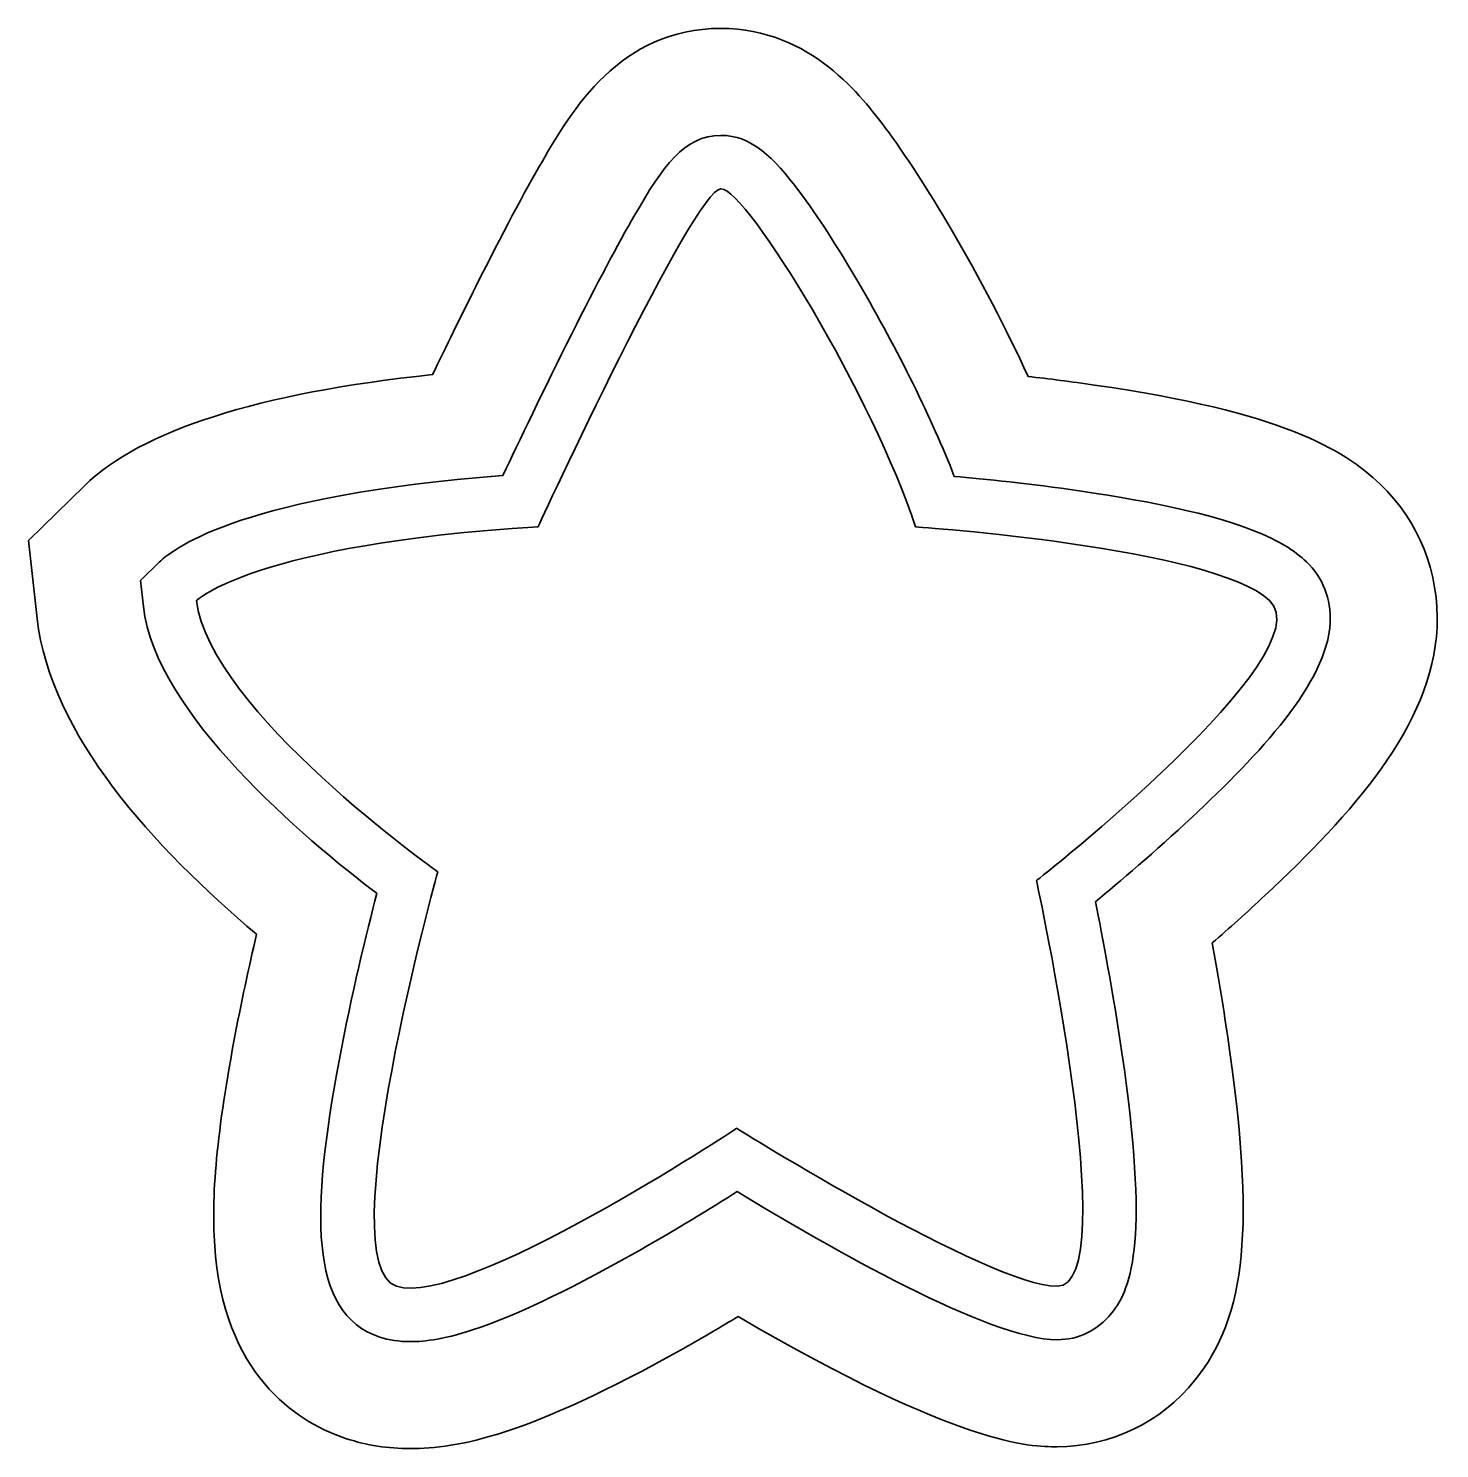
# Model space of a CAD drawing. Extents: x 165 to 429, y -535 to -269.
import ezdxf

# ---------------------------------------------------------------- set-up
doc = ezdxf.new("R2010")
doc.units = 0
doc.header["$MEASUREMENT"] = 0
doc.layers.add('Layer 1', color=7, linetype='Continuous', lineweight=0)

msp = doc.modelspace()

# ---------------------------------------------------------------- linework, layer by layer
at = {"layer": 'Layer 1', "color": 250, "lineweight": 35, "true_color": 0x231f20}
msp.add_lwpolyline([(221.8, -463.96)], dxfattribs=at)
for points, knots in [([(236.62, -534.98), (232.44, -534.98), (228.42, -534.36), (224.68, -533.13), (216.51, -530.45), (202.48, -522.45), (200.2, -499), (199.23, -488.99), (200.26, -476.97), (203.64, -458.81), (204.95, -451.78), (206.45, -444.89), (207.87, -438.79), (188.7, -422.68), (169.25, -401.35), (166.83, -379.72), (166.83, -379.72), (165.21, -365.16), (165.21, -365.16), (165.21, -365.16), (175.69, -354.92), (175.69, -354.92), (186.3, -344.57), (208.17, -337.59), (240.78, -334.14), (243.24, -329.02), (246.04, -323.29), (248.92, -317.55), (253.79, -307.82), (257.96, -299.97), (261.3, -294.21), (266.69, -284.93), (275.7, -269.39), (294.69, -269.39), (311.54, -269.39), (321.27, -282.42), (325.42, -287.99), (329.12, -292.94), (333.38, -299.5), (337.74, -306.95), (343.15, -316.2), (348.08, -325.65), (352.11, -334.48), (355.98, -334.92), (360.21, -335.45), (364.56, -336.08), (399.66, -341.16), (410.97, -348), (417.95, -354.64), (425.19, -361.52), (429.06, -371.28), (428.58, -381.44), (427.72, -399.8), (412.61, -416.37), (396.41, -431.54), (393.02, -434.71), (389.66, -437.72), (386.56, -440.43), (387.52, -445.78), (388.54, -451.82), (389.46, -458.07), (394.62, -493.38), (393.01, -510.17), (383.31, -522.21), (376.96, -530.1), (367.57, -534.63), (357.55, -534.63), (352.47, -534.63), (339.61, -534.63), (297.9, -510.3), (294.78, -512.17), (291.36, -514.17), (287.79, -516.18), (258.36, -532.75), (245.4, -534.98), (236.62, -534.98)], [0, 0, 0, 0, 1, 1, 1, 2, 2, 2, 3, 3, 3, 4, 4, 4, 5, 5, 5, 6, 6, 6, 7, 7, 7, 8, 8, 8, 9, 9, 9, 10, 10, 10, 11, 11, 11, 12, 12, 12, 13, 13, 13, 14, 14, 14, 15, 15, 15, 16, 16, 16, 17, 17, 17, 18, 18, 18, 19, 19, 19, 20, 20, 20, 21, 21, 21, 22, 22, 22, 23, 23, 23, 24, 24, 24, 25, 25, 25, 25]), ([(236.62, -514.98), (234.56, -514.98), (232.64, -514.7), (230.91, -514.13), (217.43, -509.7), (218.12, -490.28), (223.3, -462.48), (225.59, -450.2), (228.5, -438.28), (230.34, -431.14), (216.98, -421.01), (188.95, -397.52), (186.71, -377.5), (186.71, -377.5), (186.17, -372.65), (186.17, -372.65), (186.17, -372.65), (189.66, -369.23), (189.66, -369.23), (192.7, -366.27), (206.12, -356.64), (253.94, -353.03), (256.78, -346.99), (261.68, -336.71), (266.79, -326.51), (271.49, -317.16), (275.46, -309.67), (278.6, -304.25), (283.81, -295.27), (287.74, -289.39), (294.69, -289.39), (300.37, -289.39), (304.53, -293.43), (309.4, -299.95), (312.66, -304.32), (316.49, -310.23), (320.48, -317.05), (327.81, -329.58), (334.21, -342.58), (338.32, -353.16), (343.93, -353.67), (352.55, -354.55), (361.7, -355.88), (391.51, -360.19), (400.06, -365.23), (404.17, -369.14), (407.24, -372.05), (408.81, -376.09), (408.61, -380.5), (408.08, -391.76), (395.24, -405.24), (382.74, -416.94), (375.87, -423.37), (369.1, -429.11), (364.72, -432.71), (366, -439.09), (368.02, -449.72), (369.67, -460.97), (374.7, -495.4), (371.71, -504.72), (367.73, -509.67), (365.16, -512.87), (361.54, -514.63), (357.55, -514.63), (345, -514.63), (314.7, -497.27), (297.75, -486.92), (293.1, -489.86), (285.92, -494.28), (277.98, -498.75), (252.14, -513.3), (242, -514.98), (236.62, -514.98)], [0, 0, 0, 0, 1, 1, 1, 2, 2, 2, 3, 3, 3, 4, 4, 4, 5, 5, 5, 6, 6, 6, 7, 7, 7, 8, 8, 8, 9, 9, 9, 10, 10, 10, 11, 11, 11, 12, 12, 12, 13, 13, 13, 14, 14, 14, 15, 15, 15, 16, 16, 16, 17, 17, 17, 18, 18, 18, 19, 19, 19, 20, 20, 20, 21, 21, 21, 22, 22, 22, 23, 23, 23, 24, 24, 24, 24]), ([(196.65, -376.39), (196.65, -376.39), (207.44, -365.85), (260.5, -362.6), (260.5, -362.6), (289.72, -299.39), (294.69, -299.39), (299.65, -299.39), (323.36, -338.89), (331.08, -362.6), (331.08, -362.6), (386.84, -366.46), (397.29, -376.39), (407.73, -386.31), (353.69, -428.77), (353.69, -428.77), (353.69, -428.77), (370.23, -504.63), (357.55, -504.63), (344.87, -504.63), (297.64, -475.09), (297.64, -475.09), (297.64, -475.09), (246.71, -508.79), (234.03, -504.63), (221.35, -500.46), (241.75, -427.12), (241.75, -427.12), (241.75, -427.12), (198.93, -396.84), (196.65, -376.39)], [0, 0, 0, 0, 1, 1, 1, 2, 2, 2, 3, 3, 3, 4, 4, 4, 5, 5, 5, 6, 6, 6, 7, 7, 7, 8, 8, 8, 9, 9, 9, 10, 10, 10, 10])]:
    msp.add_open_spline(points, degree=3, knots=knots, dxfattribs=at)

doc.saveas('drawing.dxf')
